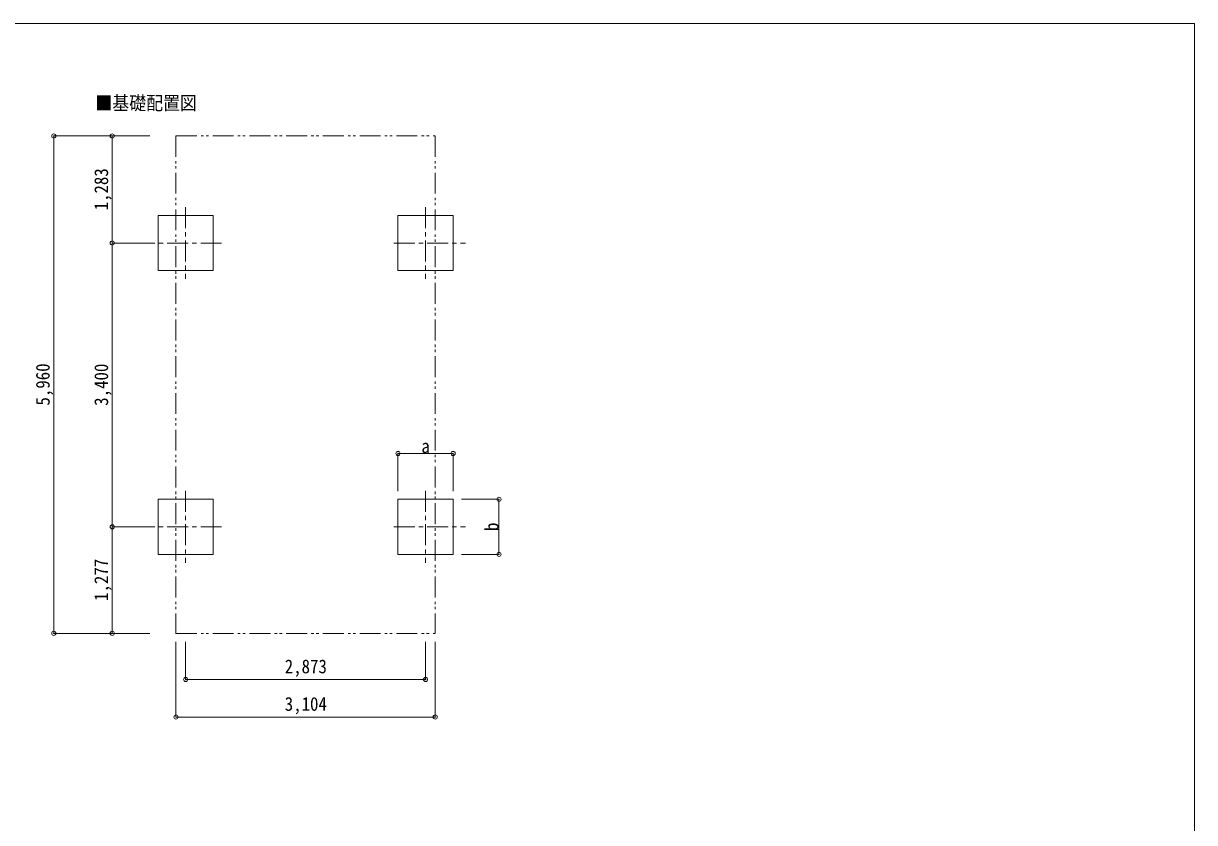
# Model space of a CAD drawing. Units: millimetres at full size, sheet at 1:50. Extents: x -14053 to 14053, y -9700 to 9700.
# Drawn here: x -678 to 13347, y 124 to 9700 of the extents above; entities that cross this region are included whole.
import ezdxf
from ezdxf.enums import TextEntityAlignment as Align

# ---------------------------------------------------------------- set-up
doc = ezdxf.new("R2010")
doc.units = ezdxf.units.MM
doc.header["$LTSCALE"] = 50
doc.header["$PDMODE"] = 32
doc.header["$PDSIZE"] = 50
doc.linetypes.add('CHAIN1', pattern=[8, 5, -1, 1, -1])
doc.linetypes.add('DOUBLE_CHAIN1', pattern=[8.8, 5, -1, 0.6, -0.6, 0.6, -1])
doc.layers.add('1-7', color=7, linetype='Continuous')
for name, color, linetype, lineweight in [('1-8', 6, 'Continuous', 9), ('1-A', 4, 'CHAIN1', 9), ('F-0', 7, 'Continuous', 9)]:
    doc.layers.add(name, color=color, linetype=linetype, lineweight=lineweight)
doc.styles.add('ＭＳ ゴシック', font='')
doc.styles.get('ＭＳ ゴシック').set_extended_font_data('MS Gothic')

msp = doc.modelspace()

# ---------------------------------------------------------------- linework, layer by layer
at = {"layer": '1-8'}
for p, q in [((-314.64, 8351.15), (835.36, 8351.15)), ((-314.64, 8351.15), (-314.64, 2391.12)), ((385.36, 7068.12), (385.36, 8351.15)), ((385.36, 7068.12), (835.36, 7068.12)), ((385.36, 3668.12), (385.36, 7068.12)), ((3807.36, 4547.17), (3807.36, 4097.17)), ((3807.36, 4547.17), (4467.36, 4547.17)), ((4467.36, 4547.17), (4467.36, 4097.17)), ((5016.36, 3998.17), (4566.36, 3998.17)), ((5016.36, 3998.17), (5016.36, 3338.12)), ((385.36, 3668.12), (835.36, 3668.12)), ((385.36, 2391.12), (385.36, 3668.12)), ((5016.36, 3338.12), (4566.36, 3338.12)), ((-314.64, 2391.12), (835.36, 2391.12)), ((1148.86, 1389.01), (1148.86, 2288.66)), ((1264.36, 1838.66), (1264.36, 2288.66)), ((4137.36, 1838.66), (4137.36, 2288.66)), ((4252.86, 1389.01), (4252.86, 2288.66)), ((1264.36, 1838.66), (4137.36, 1838.66)), ((1148.86, 1389.01), (4252.86, 1389.01))]:
    msp.add_line(p, q, dxfattribs=at)
for p in [(-314.64, 8351.15), (385.36, 8351.15), (385.36, 7068.12), (3807.36, 4547.17), (4467.36, 4547.17), (5016.36, 3998.17), (385.36, 3668.12), (5016.36, 3338.12), (-314.64, 2391.12), (385.36, 2391.12), (1264.36, 1838.66), (4137.36, 1838.66), (1148.86, 1389.01), (4252.86, 1389.01)]:
    msp.add_point(p, dxfattribs=at)
at = {"layer": '1-A', "color": 7, "linetype": 'DOUBLE_CHAIN1'}
for p, q in [((1148.86, 8351.15), (4252.86, 8351.15)), ((1148.86, 8351.15), (1148.86, 2391.12)), ((4252.86, 8351.15), (4252.86, 2391.12)), ((1148.86, 2391.12), (4252.86, 2391.12))]:
    msp.add_line(p, q, dxfattribs=at)
at = {"layer": '1-A'}
for p, q in [((1264.36, 7498.17), (1264.36, 6638.12)), ((4137.36, 7498.17), (4137.36, 6638.12)), ((1694.36, 7068.12), (834.36, 7068.12)), ((3757.36, 7068.12), (4617.36, 7068.12)), ((1264.36, 4098.17), (1264.36, 3238.12)), ((4137.36, 4098.17), (4137.36, 3238.12)), ((1694.36, 3668.12), (834.36, 3668.12)), ((3757.36, 3668.12), (4617.36, 3668.12))]:
    msp.add_line(p, q, dxfattribs=at)
at = {"layer": '1-A', "linetype": 'Continuous'}
for points in [[(1594.36, 6738.12), (1594.36, 7398.17), (934.36, 7398.17), (934.36, 6738.12)], [(3807.36, 6738.12), (3807.36, 7398.17), (4467.36, 7398.17), (4467.36, 6738.12)], [(1594.36, 3338.12), (1594.36, 3998.17), (934.36, 3998.17), (934.36, 3338.12)], [(3807.36, 3338.12), (3807.36, 3998.17), (4467.36, 3998.17), (4467.36, 3338.12)]]:
    msp.add_lwpolyline(points, close=True, dxfattribs=at)
at = {"layer": 'F-0', "color": 5, "lineweight": 5}
for p, q in [((-14053.43, 9700), (13346.57, 9700)), ((13346.57, 9700), (13346.57, -9700))]:
    msp.add_line(p, q, dxfattribs=at)

# ---------------------------------------------------------------- texts
at = {"layer": '1-7', "style": 'ＭＳ ゴシック', "width": 0.9}
msp.add_text('■基礎配置図', height=165, dxfattribs=at).set_placement((183.82, 8613.91), align=Align.BOTTOM_LEFT)
at = {"layer": '1-8', "color": 7, "style": 'ＭＳ ゴシック', "width": 0.9}
for s, p in [('1,283', (385.36, 7459.63)), ('5,960', (-314.64, 5121.13)), ('3,400', (385.36, 5118.12)), ('b', (5061.36, 3618.14)), ('1,277', (385.36, 2779.62))]:
    msp.add_text(s, height=165, rotation=90, dxfattribs=at).set_placement(p, align=Align.BOTTOM_LEFT)
for s, p in [('a', (4087.36, 4502.17)), ('2,873', (2450.86, 1863.66)), ('3,104', (2450.86, 1414.01))]:
    msp.add_text(s, height=165, dxfattribs=at).set_placement(p, align=Align.BOTTOM_LEFT)

doc.saveas('drawing.dxf')
